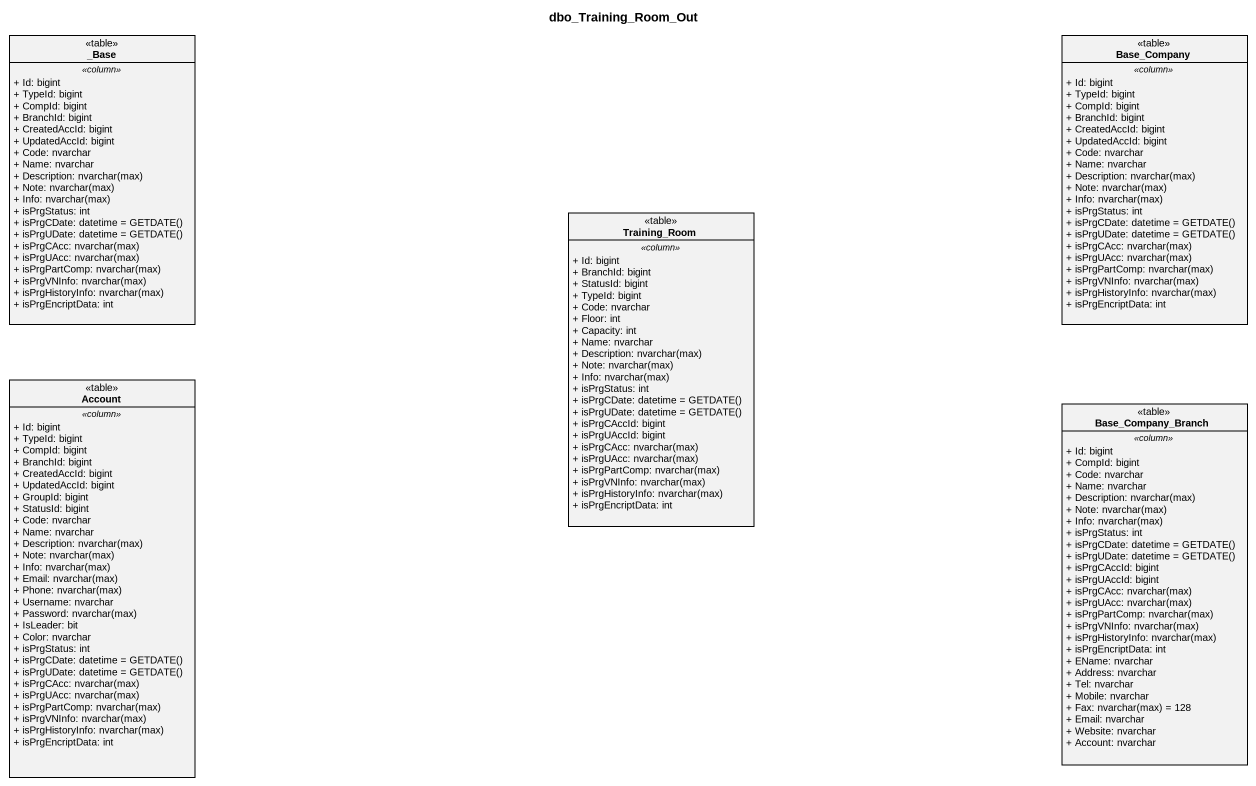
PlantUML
@startuml
title dbo_Training_Room_Out
hide circle
hide empty members
skinparam classAttributeIconSize 0
class "_Base" as Base <<table>> {
  .. <<column>> ..
  + Id: bigint
  + TypeId: bigint
  + CompId: bigint
  + BranchId: bigint
  + CreatedAccId: bigint
  + UpdatedAccId: bigint
  + Code: nvarchar
  + Name: nvarchar
  {field} + Description: nvarchar(max)
  {field} + Note: nvarchar(max)
  {field} + Info: nvarchar(max)
  + isPrgStatus: int
  {field} + isPrgCDate: datetime = GETDATE()
  {field} + isPrgUDate: datetime = GETDATE()
  {field} + isPrgCAcc: nvarchar(max)
  {field} + isPrgUAcc: nvarchar(max)
  {field} + isPrgPartComp: nvarchar(max)
  {field} + isPrgVNInfo: nvarchar(max)
  {field} + isPrgHistoryInfo: nvarchar(max)
  + isPrgEncriptData: int
}
class Base_Company <<table>> {
  .. <<column>> ..
  + Id: bigint
  + TypeId: bigint
  + CompId: bigint
  + BranchId: bigint
  + CreatedAccId: bigint
  + UpdatedAccId: bigint
  + Code: nvarchar
  + Name: nvarchar
  {field} + Description: nvarchar(max)
  {field} + Note: nvarchar(max)
  {field} + Info: nvarchar(max)
  + isPrgStatus: int
  {field} + isPrgCDate: datetime = GETDATE()
  {field} + isPrgUDate: datetime = GETDATE()
  {field} + isPrgCAcc: nvarchar(max)
  {field} + isPrgUAcc: nvarchar(max)
  {field} + isPrgPartComp: nvarchar(max)
  {field} + isPrgVNInfo: nvarchar(max)
  {field} + isPrgHistoryInfo: nvarchar(max)
  + isPrgEncriptData: int
}
class Training_Room <<table>> {
  .. <<column>> ..
  + Id: bigint
  + BranchId: bigint
  + StatusId: bigint
  + TypeId: bigint
  + Code: nvarchar
  + Floor: int
  + Capacity: int
  + Name: nvarchar
  {field} + Description: nvarchar(max)
  {field} + Note: nvarchar(max)
  {field} + Info: nvarchar(max)
  + isPrgStatus: int
  {field} + isPrgCDate: datetime = GETDATE()
  {field} + isPrgUDate: datetime = GETDATE()
  + isPrgCAccId: bigint
  + isPrgUAccId: bigint
  {field} + isPrgCAcc: nvarchar(max)
  {field} + isPrgUAcc: nvarchar(max)
  {field} + isPrgPartComp: nvarchar(max)
  {field} + isPrgVNInfo: nvarchar(max)
  {field} + isPrgHistoryInfo: nvarchar(max)
  + isPrgEncriptData: int
}
class Account <<table>> {
  .. <<column>> ..
  + Id: bigint
  + TypeId: bigint
  + CompId: bigint
  + BranchId: bigint
  + CreatedAccId: bigint
  + UpdatedAccId: bigint
  + GroupId: bigint
  + StatusId: bigint
  + Code: nvarchar
  + Name: nvarchar
  {field} + Description: nvarchar(max)
  {field} + Note: nvarchar(max)
  {field} + Info: nvarchar(max)
  {field} + Email: nvarchar(max)
  {field} + Phone: nvarchar(max)
  + Username: nvarchar
  {field} + Password: nvarchar(max)
  + IsLeader: bit
  + Color: nvarchar
  + isPrgStatus: int
  {field} + isPrgCDate: datetime = GETDATE()
  {field} + isPrgUDate: datetime = GETDATE()
  {field} + isPrgCAcc: nvarchar(max)
  {field} + isPrgUAcc: nvarchar(max)
  {field} + isPrgPartComp: nvarchar(max)
  {field} + isPrgVNInfo: nvarchar(max)
  {field} + isPrgHistoryInfo: nvarchar(max)
  + isPrgEncriptData: int
}
class Base_Company_Branch <<table>> {
  .. <<column>> ..
  + Id: bigint
  + CompId: bigint
  + Code: nvarchar
  + Name: nvarchar
  {field} + Description: nvarchar(max)
  {field} + Note: nvarchar(max)
  {field} + Info: nvarchar(max)
  + isPrgStatus: int
  {field} + isPrgCDate: datetime = GETDATE()
  {field} + isPrgUDate: datetime = GETDATE()
  + isPrgCAccId: bigint
  + isPrgUAccId: bigint
  {field} + isPrgCAcc: nvarchar(max)
  {field} + isPrgUAcc: nvarchar(max)
  {field} + isPrgPartComp: nvarchar(max)
  {field} + isPrgVNInfo: nvarchar(max)
  {field} + isPrgHistoryInfo: nvarchar(max)
  + isPrgEncriptData: int
  + EName: nvarchar
  + Address: nvarchar
  + Tel: nvarchar
  + Mobile: nvarchar
  {field} + Fax: nvarchar(max) = 128
  + Email: nvarchar
  + Website: nvarchar
  + Account: nvarchar
}
@enduml
